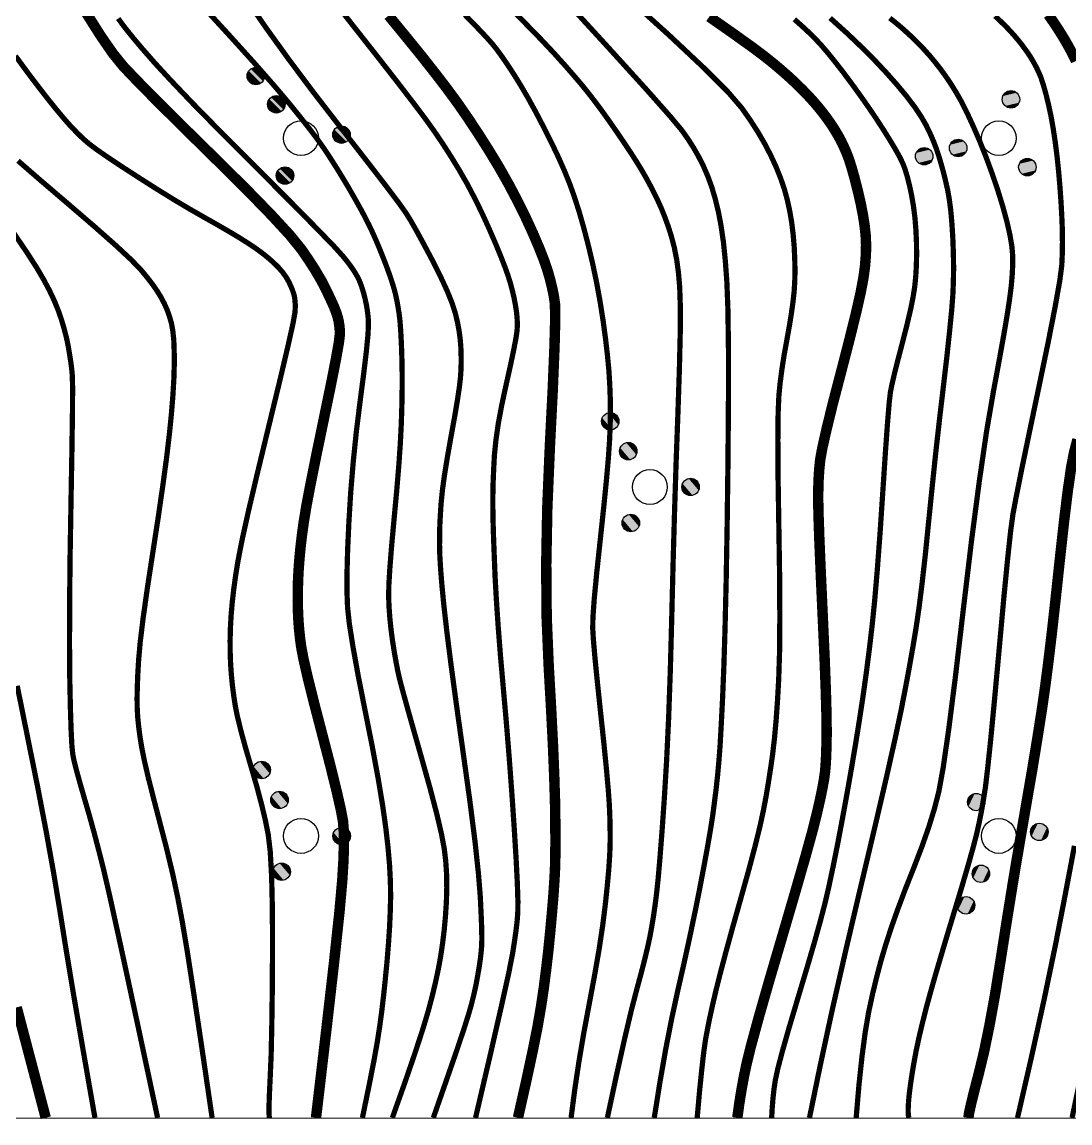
# Model space of a CAD drawing. Extents: x 396500 to 398250, y 1005980 to 1008200.
# Drawn here: x 398089.04 to 398104.06, y 1007799.93 to 1007815.7 of the extents above; entities that cross this region are included whole.
import ezdxf

# ---------------------------------------------------------------- set-up
doc = ezdxf.new("R2010")
doc.units = 0
doc.header["$LTSCALE"] = 0.5
doc.layers.get('0').update_dxf_attribs({"linetype": 'CONTINUOUS'})
doc.layers.add('DGX', color=2, linetype='CONTINUOUS')
doc.layers.add('ZBTZ', color=3, linetype='CONTINUOUS')
doc.layers.add('绘图层', color=6, linetype='CONTINUOUS', lineweight=5)

# ---------------------------------------------------------------- blocks, each defined once
blk = doc.blocks.new('*U110')
at = {"linetype": 'Continuous'}
for points in [[(-0.25, 2.2), (-0.238, 2.123), (-0.238, 2.277)], [(-0.238, 2.277), (-0.202, 2.053), (-0.202, 2.347)], [(-0.202, 2.053), (-0.238, 2.277), (-0.238, 2.123)], [(-0.202, 2.347), (-0.147, 1.998), (-0.147, 2.402)], [(-0.147, 1.998), (-0.202, 2.347), (-0.202, 2.053)], [(-0.147, 2.402), (-0.077, 1.962), (-0.077, 2.438)], [(-0.077, 1.962), (-0.147, 2.402), (-0.147, 1.998)], [(-0.077, 2.438), (0, 1.95), (0, 2.45)], [(0, 1.95), (-0.077, 2.438), (-0.077, 1.962)], [(0, 2.45), (0.077, 1.962), (0.077, 2.438)], [(0.077, 1.962), (0, 2.45), (0, 1.95)], [(0.077, 2.438), (0.147, 1.998), (0.147, 2.402)], [(0.147, 1.998), (0.077, 2.438), (0.077, 1.962)], [(0.147, 2.402), (0.202, 2.053), (0.202, 2.347)], [(0.202, 2.053), (0.147, 2.402), (0.147, 1.998)], [(0.202, 2.347), (0.238, 2.123), (0.238, 2.277)], [(0.238, 2.123), (0.202, 2.347), (0.202, 2.053)], [(0.25, 2.2), (0.238, 2.277), (0.238, 2.123)]]:
    blk.add_solid(points, dxfattribs=at)
blk = doc.blocks.new('*U109')
at = {"linetype": 'Continuous'}
for points in [[(-0.25, 1.2), (-0.238, 1.123), (-0.238, 1.277)], [(-0.238, 1.277), (-0.202, 1.053), (-0.202, 1.347)], [(-0.202, 1.053), (-0.238, 1.277), (-0.238, 1.123)], [(-0.202, 1.347), (-0.147, 0.998), (-0.147, 1.402)], [(-0.147, 0.998), (-0.202, 1.347), (-0.202, 1.053)], [(-0.147, 1.402), (-0.077, 0.962), (-0.077, 1.438)], [(-0.077, 0.962), (-0.147, 1.402), (-0.147, 0.998)], [(-0.077, 1.438), (0, 0.95), (0, 1.45)], [(0, 0.95), (-0.077, 1.438), (-0.077, 0.962)], [(0, 1.45), (0.077, 0.962), (0.077, 1.438)], [(0.077, 0.962), (0, 1.45), (0, 0.95)], [(0.077, 1.438), (0.147, 0.998), (0.147, 1.402)], [(0.147, 0.998), (0.077, 1.438), (0.077, 0.962)], [(0.147, 1.402), (0.202, 1.053), (0.202, 1.347)], [(0.202, 1.053), (0.147, 1.402), (0.147, 0.998)], [(0.202, 1.347), (0.238, 1.123), (0.238, 1.277)], [(0.238, 1.123), (0.202, 1.347), (0.202, 1.053)], [(0.25, 1.2), (0.238, 1.277), (0.238, 1.123)]]:
    blk.add_solid(points, dxfattribs=at)
blk = doc.blocks.new('*U108')
at = {"linetype": 'Continuous'}
for points in [[(-1.25, -0.6), (-1.238, -0.677), (-1.238, -0.523)], [(-1.238, -0.523), (-1.202, -0.747), (-1.202, -0.453)], [(-1.202, -0.747), (-1.238, -0.523), (-1.238, -0.677)], [(-1.202, -0.453), (-1.147, -0.802), (-1.147, -0.398)], [(-1.147, -0.802), (-1.202, -0.453), (-1.202, -0.747)], [(-1.147, -0.398), (-1.077, -0.838), (-1.077, -0.362)], [(-1.077, -0.838), (-1.147, -0.398), (-1.147, -0.802)], [(-1.077, -0.362), (-1, -0.85), (-1, -0.35)], [(-1, -0.85), (-1.077, -0.362), (-1.077, -0.838)], [(-1, -0.35), (-0.923, -0.838), (-0.923, -0.362)], [(-0.923, -0.838), (-1, -0.35), (-1, -0.85)], [(-0.923, -0.362), (-0.853, -0.802), (-0.853, -0.398)], [(-0.853, -0.802), (-0.923, -0.362), (-0.923, -0.838)], [(-0.853, -0.398), (-0.798, -0.747), (-0.798, -0.453)], [(-0.798, -0.747), (-0.853, -0.398), (-0.853, -0.802)], [(-0.798, -0.453), (-0.762, -0.677), (-0.762, -0.523)], [(-0.762, -0.677), (-0.798, -0.453), (-0.798, -0.747)], [(-0.75, -0.6), (-0.762, -0.523), (-0.762, -0.677)]]:
    blk.add_solid(points, dxfattribs=at)
blk = doc.blocks.new('*U107')
at = {"linetype": 'Continuous'}
for points in [[(0.75, -0.6), (0.762, -0.677), (0.762, -0.523)], [(0.762, -0.523), (0.798, -0.747), (0.798, -0.453)], [(0.798, -0.747), (0.762, -0.523), (0.762, -0.677)], [(0.798, -0.453), (0.853, -0.802), (0.853, -0.398)], [(0.853, -0.802), (0.798, -0.453), (0.798, -0.747)], [(0.853, -0.398), (0.923, -0.838), (0.923, -0.362)], [(0.923, -0.838), (0.853, -0.398), (0.853, -0.802)], [(0.923, -0.362), (1, -0.85), (1, -0.35)], [(1, -0.85), (0.923, -0.362), (0.923, -0.838)], [(1, -0.35), (1.077, -0.838), (1.077, -0.362)], [(1.077, -0.838), (1, -0.35), (1, -0.85)], [(1.077, -0.362), (1.147, -0.802), (1.147, -0.398)], [(1.147, -0.802), (1.077, -0.362), (1.077, -0.838)], [(1.147, -0.398), (1.202, -0.747), (1.202, -0.453)], [(1.202, -0.747), (1.147, -0.398), (1.147, -0.802)], [(1.202, -0.453), (1.238, -0.677), (1.238, -0.523)], [(1.238, -0.677), (1.202, -0.453), (1.202, -0.747)], [(1.25, -0.6), (1.238, -0.523), (1.238, -0.677)]]:
    blk.add_solid(points, dxfattribs=at)
blk = doc.blocks.new('gc160')
for centre, radius in [((0, 2.2), 0.25), ((0, 1.2), 0.25), ((0, 0), 0.5), ((-1, -0.6), 0.25), ((1, -0.6), 0.25)]:
    blk.add_circle(centre, radius)
at = {"linetype": 'Continuous'}
for name in ['*U110', '*U109', '*U108', '*U107']:
    blk.add_blockref(name, (0, 0), dxfattribs=at)

msp = doc.modelspace()

# ---------------------------------------------------------------- linework, layer by layer
at = {"layer": 'DGX', "linetype": 'Continuous', "const_width": 0.075}
for points in [[(398095.538, 1007800), (398095.747, 1007800.894), (398095.905, 1007801.584), (398096.013, 1007802.071), (398096.069, 1007802.355), (398096.096, 1007802.528), (398096.118, 1007802.683), (398096.134, 1007802.821), (398096.143, 1007802.94), (398096.145, 1007803.1), (398096.137, 1007803.358), (398096.119, 1007803.714), (398096.091, 1007804.167), (398096.057, 1007804.668), (398096.02, 1007805.164), (398095.98, 1007805.656), (398095.937, 1007806.144), (398095.896, 1007806.609), (398095.863, 1007807.031), (398095.837, 1007807.412), (398095.818, 1007807.75), (398095.806, 1007808.05), (398095.796, 1007808.316), (398095.789, 1007808.547), (398095.786, 1007808.743), (398095.786, 1007808.924), (398095.79, 1007809.11), (398095.798, 1007809.3), (398095.808, 1007809.494), (398095.829, 1007809.704), (398095.863, 1007809.944), (398095.913, 1007810.212), (398095.977, 1007810.509), (398096.04, 1007810.791), (398096.087, 1007811.015), (398096.118, 1007811.179), (398096.133, 1007811.285), (398096.137, 1007811.365), (398096.134, 1007811.452), (398096.125, 1007811.547), (398096.109, 1007811.649), (398096.089, 1007811.754), (398096.064, 1007811.86), (398096.036, 1007811.965), (398096.003, 1007812.07), (398095.96, 1007812.191), (398095.901, 1007812.343), (398095.825, 1007812.527), (398095.732, 1007812.742), (398095.629, 1007812.968), (398095.523, 1007813.184), (398095.415, 1007813.389), (398095.303, 1007813.584), (398095.188, 1007813.772), (398095.07, 1007813.956), (398094.948, 1007814.136), (398094.822, 1007814.312), (398094.659, 1007814.529), (398094.429, 1007814.828), (398094.13, 1007815.211), (398093.763, 1007815.677), (398093.388, 1007816.156)], [(398094.933, 1007800), (398095.122, 1007800.541), (398095.27, 1007800.969), (398095.375, 1007801.283), (398095.438, 1007801.483), (398095.479, 1007801.626), (398095.514, 1007801.767), (398095.545, 1007801.907), (398095.57, 1007802.044), (398095.592, 1007802.173), (398095.608, 1007802.286), (398095.619, 1007802.384), (398095.626, 1007802.466), (398095.628, 1007802.566), (398095.626, 1007802.716), (398095.618, 1007802.917), (398095.606, 1007803.168), (398095.579, 1007803.504), (398095.53, 1007803.961), (398095.457, 1007804.537), (398095.36, 1007805.235), (398095.262, 1007805.934), (398095.183, 1007806.519), (398095.124, 1007806.989), (398095.084, 1007807.343), (398095.057, 1007807.62), (398095.038, 1007807.857), (398095.026, 1007808.053), (398095.022, 1007808.208), (398095.023, 1007808.347), (398095.026, 1007808.492), (398095.034, 1007808.644), (398095.044, 1007808.803), (398095.062, 1007808.984), (398095.092, 1007809.205), (398095.134, 1007809.465), (398095.187, 1007809.765), (398095.24, 1007810.056), (398095.28, 1007810.294), (398095.307, 1007810.479), (398095.322, 1007810.61), (398095.329, 1007810.715), (398095.332, 1007810.824), (398095.331, 1007810.935), (398095.327, 1007811.051), (398095.317, 1007811.169), (398095.3, 1007811.289), (398095.277, 1007811.412), (398095.246, 1007811.538), (398095.2, 1007811.68), (398095.13, 1007811.853), (398095.036, 1007812.056), (398094.919, 1007812.289), (398094.798, 1007812.517), (398094.695, 1007812.706), (398094.609, 1007812.857), (398094.54, 1007812.968), (398094.436, 1007813.114), (398094.246, 1007813.366), (398093.968, 1007813.726), (398093.603, 1007814.194), (398093.212, 1007814.7), (398092.856, 1007815.176), (398092.534, 1007815.623), (398092.246, 1007816.041)], [(398095.957, 1007815.98), (398096.242, 1007815.695), (398096.476, 1007815.455), (398096.659, 1007815.26), (398096.808, 1007815.095), (398096.94, 1007814.944), (398097.055, 1007814.809), (398097.153, 1007814.688), (398097.246, 1007814.568), (398097.346, 1007814.434), (398097.451, 1007814.287), (398097.563, 1007814.126), (398097.671, 1007813.967), (398097.765, 1007813.826), (398097.845, 1007813.701), (398097.911, 1007813.594), (398097.969, 1007813.493), (398098.027, 1007813.388), (398098.085, 1007813.277), (398098.142, 1007813.162), (398098.197, 1007813.041), (398098.249, 1007812.911), (398098.299, 1007812.774), (398098.345, 1007812.629), (398098.386, 1007812.472), (398098.42, 1007812.3), (398098.445, 1007812.113), (398098.463, 1007811.909), (398098.472, 1007811.638), (398098.471, 1007811.247), (398098.459, 1007810.734), (398098.438, 1007810.1), (398098.412, 1007809.396), (398098.389, 1007808.671), (398098.368, 1007807.925), (398098.349, 1007807.158), (398098.329, 1007806.413), (398098.305, 1007805.735), (398098.276, 1007805.122), (398098.243, 1007804.576), (398098.21, 1007804.105), (398098.18, 1007803.72), (398098.154, 1007803.421), (398098.131, 1007803.207), (398098.11, 1007803.041), (398098.087, 1007802.885), (398098.063, 1007802.74), (398098.038, 1007802.604), (398098.007, 1007802.458), (398097.965, 1007802.282), (398097.912, 1007802.075), (398097.848, 1007801.839), (398097.769, 1007801.535), (398097.673, 1007801.128), (398097.559, 1007800.616), (398097.427, 1007800)], [(398093.917, 1007800), (398094.006, 1007800.432), (398094.078, 1007800.796), (398094.131, 1007801.092), (398094.166, 1007801.319), (398094.193, 1007801.52), (398094.219, 1007801.74), (398094.244, 1007801.977), (398094.269, 1007802.233), (398094.29, 1007802.49), (398094.306, 1007802.731), (398094.316, 1007802.957), (398094.321, 1007803.169), (398094.318, 1007803.382), (398094.306, 1007803.617), (398094.284, 1007803.872), (398094.253, 1007804.147), (398094.208, 1007804.467), (398094.144, 1007804.854), (398094.06, 1007805.309), (398093.956, 1007805.831), (398093.855, 1007806.342), (398093.78, 1007806.759), (398093.729, 1007807.083), (398093.704, 1007807.314), (398093.696, 1007807.529), (398093.696, 1007807.804), (398093.705, 1007808.14), (398093.723, 1007808.535), (398093.749, 1007808.963), (398093.785, 1007809.396), (398093.83, 1007809.834), (398093.885, 1007810.277), (398093.937, 1007810.678), (398093.974, 1007810.991), (398093.996, 1007811.215), (398094.003, 1007811.35), (398094.001, 1007811.443), (398093.992, 1007811.537), (398093.977, 1007811.634), (398093.957, 1007811.732), (398093.932, 1007811.827), (398093.906, 1007811.911), (398093.878, 1007811.986), (398093.847, 1007812.05), (398093.811, 1007812.113), (398093.764, 1007812.184), (398093.707, 1007812.261), (398093.64, 1007812.345), (398093.509, 1007812.49), (398093.258, 1007812.749), (398092.89, 1007813.123), (398092.403, 1007813.611), (398091.901, 1007814.114), (398091.489, 1007814.534), (398091.168, 1007814.871), (398090.936, 1007815.123), (398090.763, 1007815.321), (398090.619, 1007815.492), (398090.504, 1007815.636), (398090.417, 1007815.754)], [(398100.619, 1007815.761), (398100.865, 1007815.539), (398101.065, 1007815.348), (398101.25, 1007815.163), (398101.42, 1007814.982), (398101.576, 1007814.806), (398101.714, 1007814.64), (398101.829, 1007814.488), (398101.921, 1007814.351), (398101.992, 1007814.229), (398102.048, 1007814.114), (398102.098, 1007813.999), (398102.142, 1007813.885), (398102.18, 1007813.77), (398102.214, 1007813.655), (398102.246, 1007813.538), (398102.275, 1007813.418), (398102.303, 1007813.295), (398102.327, 1007813.159), (398102.348, 1007812.999), (398102.364, 1007812.813), (398102.377, 1007812.603), (398102.385, 1007812.386), (398102.388, 1007812.178), (398102.385, 1007811.979), (398102.377, 1007811.789), (398102.36, 1007811.568), (398102.331, 1007811.276), (398102.292, 1007810.911), (398102.241, 1007810.475), (398102.185, 1007810), (398102.131, 1007809.519), (398102.08, 1007809.032), (398102.03, 1007808.539), (398101.983, 1007808.072), (398101.937, 1007807.663), (398101.893, 1007807.312), (398101.85, 1007807.019), (398101.805, 1007806.747), (398101.754, 1007806.458), (398101.697, 1007806.153), (398101.634, 1007805.83), (398101.548, 1007805.425), (398101.424, 1007804.871), (398101.26, 1007804.167), (398101.058, 1007803.314), (398100.846, 1007802.412), (398100.652, 1007801.559), (398100.478, 1007800.755), (398100.323, 1007800)], [(398101.474, 1007815.76), (398101.557, 1007815.694), (398101.639, 1007815.625), (398101.721, 1007815.552), (398101.803, 1007815.476), (398101.884, 1007815.396), (398101.964, 1007815.312), (398102.044, 1007815.223), (398102.122, 1007815.129), (398102.2, 1007815.03), (398102.277, 1007814.924), (398102.352, 1007814.812), (398102.426, 1007814.693), (398102.503, 1007814.557), (398102.584, 1007814.395), (398102.671, 1007814.206), (398102.764, 1007813.992), (398102.855, 1007813.763), (398102.94, 1007813.532), (398103.019, 1007813.3), (398103.091, 1007813.067), (398103.151, 1007812.847), (398103.195, 1007812.654), (398103.223, 1007812.49), (398103.235, 1007812.353), (398103.235, 1007812.224), (398103.228, 1007812.082), (398103.215, 1007811.927), (398103.194, 1007811.759), (398103.162, 1007811.544), (398103.112, 1007811.247), (398103.044, 1007810.869), (398102.959, 1007810.41), (398102.861, 1007809.84), (398102.757, 1007809.127), (398102.645, 1007808.272), (398102.526, 1007807.275), (398102.413, 1007806.312), (398102.317, 1007805.558), (398102.238, 1007805.013), (398102.177, 1007804.677), (398102.115, 1007804.435), (398102.034, 1007804.171), (398101.934, 1007803.886), (398101.816, 1007803.578), (398101.694, 1007803.271), (398101.587, 1007802.985), (398101.494, 1007802.722), (398101.416, 1007802.482), (398101.347, 1007802.249), (398101.284, 1007802.01), (398101.225, 1007801.765), (398101.171, 1007801.514), (398101.122, 1007801.228), (398101.076, 1007800.881), (398101.032, 1007800.471), (398100.992, 1007800)], [(398102.982, 1007815.789), (398103.065, 1007815.711), (398103.139, 1007815.638), (398103.204, 1007815.57), (398103.26, 1007815.507), (398103.311, 1007815.447), (398103.36, 1007815.386), (398103.406, 1007815.324), (398103.45, 1007815.262), (398103.493, 1007815.198), (398103.532, 1007815.131), (398103.57, 1007815.062), (398103.605, 1007814.99), (398103.64, 1007814.907), (398103.675, 1007814.8), (398103.711, 1007814.672), (398103.748, 1007814.521), (398103.784, 1007814.353), (398103.816, 1007814.172), (398103.845, 1007813.979), (398103.871, 1007813.774), (398103.893, 1007813.562), (398103.911, 1007813.351), (398103.926, 1007813.141), (398103.938, 1007812.932), (398103.946, 1007812.73), (398103.948, 1007812.544), (398103.945, 1007812.372), (398103.938, 1007812.216), (398103.909, 1007811.993), (398103.843, 1007811.622), (398103.741, 1007811.103), (398103.602, 1007810.434), (398103.462, 1007809.766), (398103.354, 1007809.246), (398103.28, 1007808.873), (398103.238, 1007808.648), (398103.206, 1007808.414), (398103.163, 1007808.017), (398103.108, 1007807.454), (398103.042, 1007806.727), (398102.975, 1007805.997), (398102.92, 1007805.423), (398102.876, 1007805.006), (398102.845, 1007804.745), (398102.817, 1007804.566), (398102.787, 1007804.394), (398102.754, 1007804.227), (398102.718, 1007804.066), (398102.668, 1007803.874), (398102.595, 1007803.614), (398102.499, 1007803.286), (398102.379, 1007802.89), (398102.257, 1007802.485), (398102.152, 1007802.13), (398102.065, 1007801.827), (398101.996, 1007801.574), (398101.94, 1007801.353), (398101.891, 1007801.146), (398101.85, 1007800.952), (398101.817, 1007800.773), (398101.79, 1007800.61), (398101.769, 1007800.467), (398101.753, 1007800.343), (398101.743, 1007800.239), (398101.738, 1007800.154), (398101.737, 1007800.085), (398101.74, 1007800.034), (398101.747, 1007800)], [(398099.781, 1007800), (398099.789, 1007800.142), (398099.8, 1007800.278), (398099.814, 1007800.407), (398099.832, 1007800.53), (398099.867, 1007800.695), (398099.933, 1007800.947), (398100.03, 1007801.288), (398100.158, 1007801.718), (398100.29, 1007802.158), (398100.399, 1007802.532), (398100.484, 1007802.84), (398100.547, 1007803.081), (398100.6, 1007803.31), (398100.658, 1007803.583), (398100.722, 1007803.9), (398100.79, 1007804.26), (398100.859, 1007804.635), (398100.923, 1007805), (398100.983, 1007805.354), (398101.038, 1007805.697), (398101.089, 1007806.033), (398101.136, 1007806.368), (398101.179, 1007806.701), (398101.218, 1007807.032), (398101.256, 1007807.4), (398101.294, 1007807.844), (398101.333, 1007808.364), (398101.373, 1007808.96), (398101.41, 1007809.525), (398101.441, 1007809.954), (398101.465, 1007810.246), (398101.483, 1007810.401), (398101.505, 1007810.51), (398101.541, 1007810.665), (398101.591, 1007810.864), (398101.655, 1007811.109), (398101.719, 1007811.359), (398101.77, 1007811.576), (398101.807, 1007811.759), (398101.831, 1007811.909), (398101.845, 1007812.048), (398101.854, 1007812.2), (398101.858, 1007812.365), (398101.856, 1007812.544), (398101.848, 1007812.724), (398101.834, 1007812.898), (398101.813, 1007813.064), (398101.786, 1007813.222), (398101.755, 1007813.367), (398101.723, 1007813.492), (398101.691, 1007813.598), (398101.657, 1007813.685), (398101.614, 1007813.772), (398101.554, 1007813.88), (398101.476, 1007814.01), (398101.382, 1007814.161), (398101.276, 1007814.324), (398101.164, 1007814.489), (398101.046, 1007814.657), (398100.923, 1007814.827), (398100.801, 1007814.99), (398100.687, 1007815.136), (398100.582, 1007815.266), (398100.485, 1007815.379), (398100.381, 1007815.49), (398100.255, 1007815.61), (398100.107, 1007815.742)], [(398088.946, 1007815.217), (398089.12, 1007814.979), (398089.268, 1007814.784), (398089.403, 1007814.61), (398089.525, 1007814.458), (398089.634, 1007814.327), (398089.734, 1007814.214), (398089.829, 1007814.115), (398089.917, 1007814.029), (398090.001, 1007813.957), (398090.106, 1007813.878), (398090.259, 1007813.772), (398090.461, 1007813.637), (398090.711, 1007813.475), (398090.975, 1007813.307), (398091.219, 1007813.156), (398091.444, 1007813.022), (398091.649, 1007812.905), (398091.833, 1007812.801), (398091.997, 1007812.706), (398092.141, 1007812.62), (398092.265, 1007812.542), (398092.374, 1007812.47), (398092.473, 1007812.398), (398092.562, 1007812.327), (398092.642, 1007812.257), (398092.712, 1007812.188), (398092.772, 1007812.119), (398092.821, 1007812.052), (398092.86, 1007811.985), (398092.89, 1007811.921), (398092.914, 1007811.863), (398092.932, 1007811.811), (398092.944, 1007811.764), (398092.95, 1007811.717), (398092.954, 1007811.665), (398092.954, 1007811.607), (398092.951, 1007811.544), (398092.924, 1007811.393), (398092.853, 1007811.072), (398092.738, 1007810.583), (398092.578, 1007809.924), (398092.414, 1007809.246), (398092.285, 1007808.699), (398092.193, 1007808.283), (398092.137, 1007807.997), (398092.102, 1007807.782), (398092.073, 1007807.576), (398092.051, 1007807.379), (398092.035, 1007807.193), (398092.025, 1007807.013), (398092.021, 1007806.839), (398092.022, 1007806.67), (398092.028, 1007806.507), (398092.039, 1007806.349), (398092.054, 1007806.196), (398092.073, 1007806.048), (398092.095, 1007805.905), (398092.127, 1007805.745), (398092.176, 1007805.546), (398092.241, 1007805.307), (398092.322, 1007805.029), (398092.404, 1007804.746), (398092.472, 1007804.49), (398092.527, 1007804.261), (398092.567, 1007804.059), (398092.596, 1007803.815), (398092.616, 1007803.457), (398092.627, 1007802.985), (398092.629, 1007802.4), (398092.625, 1007801.805), (398092.618, 1007801.305), (398092.609, 1007800.9), (398092.596, 1007800.59), (398092.585, 1007800.356), (398092.579, 1007800.18), (398092.579, 1007800.061), (398092.583, 1007800)], [(398088.982, 1007813.715), (398089.302, 1007813.437), (398089.694, 1007813.102), (398090.081, 1007812.769), (398090.384, 1007812.501), (398090.604, 1007812.296), (398090.741, 1007812.154), (398090.83, 1007812.047), (398090.909, 1007811.945), (398090.976, 1007811.848), (398091.032, 1007811.757), (398091.079, 1007811.667), (398091.12, 1007811.575), (398091.153, 1007811.482), (398091.18, 1007811.387), (398091.2, 1007811.279), (398091.214, 1007811.144), (398091.22, 1007810.984), (398091.221, 1007810.797), (398091.215, 1007810.585), (398091.201, 1007810.348), (398091.18, 1007810.086), (398091.151, 1007809.8), (398091.112, 1007809.469), (398091.059, 1007809.076), (398090.993, 1007808.619), (398090.913, 1007808.099), (398090.835, 1007807.589), (398090.775, 1007807.163), (398090.733, 1007806.819), (398090.71, 1007806.559), (398090.698, 1007806.351), (398090.691, 1007806.167), (398090.688, 1007806.007), (398090.69, 1007805.87), (398090.697, 1007805.741), (398090.711, 1007805.604), (398090.73, 1007805.458), (398090.755, 1007805.305), (398090.792, 1007805.119), (398090.848, 1007804.878), (398090.923, 1007804.581), (398091.015, 1007804.229), (398091.112, 1007803.855), (398091.198, 1007803.495), (398091.272, 1007803.148), (398091.335, 1007802.814), (398091.406, 1007802.392), (398091.5, 1007801.783), (398091.619, 1007800.985), (398091.763, 1007800)], [(398088.896, 1007812.715), (398089.106, 1007812.406), (398089.247, 1007812.187), (398089.346, 1007812.018), (398089.431, 1007811.859), (398089.502, 1007811.709), (398089.559, 1007811.569), (398089.605, 1007811.436), (398089.644, 1007811.304), (398089.677, 1007811.175), (398089.703, 1007811.048), (398089.723, 1007810.928), (398089.74, 1007810.82), (398089.752, 1007810.723), (398089.76, 1007810.637), (398089.764, 1007810.464), (398089.762, 1007810.102), (398089.754, 1007809.554), (398089.741, 1007808.817), (398089.728, 1007808.035), (398089.721, 1007807.348), (398089.72, 1007806.756), (398089.724, 1007806.259), (398089.733, 1007805.857), (398089.743, 1007805.547), (398089.754, 1007805.33), (398089.767, 1007805.205), (398089.787, 1007805.107), (398089.822, 1007804.971), (398089.87, 1007804.796), (398089.932, 1007804.581), (398090.001, 1007804.344), (398090.069, 1007804.098), (398090.136, 1007803.843), (398090.203, 1007803.58), (398090.301, 1007803.156), (398090.463, 1007802.418), (398090.69, 1007801.366), (398090.982, 1007800)], [(398088.97, 1007806.191), (398089.115, 1007805.475), (398089.262, 1007804.748), (398089.388, 1007804.089), (398089.494, 1007803.499), (398089.58, 1007802.978), (398089.668, 1007802.427), (398089.781, 1007801.747), (398089.92, 1007800.938), (398090.084, 1007800)], [(398104.12, 1007803.897), (398103.986, 1007803.189), (398103.846, 1007802.469), (398103.686, 1007801.698), (398103.505, 1007800.875), (398103.304, 1007800)], [(398104.452, 1007801.745), (398104.086, 1007800)]]:
    msp.add_lwpolyline(points, dxfattribs=at)
at = {"layer": 'DGX', "linetype": 'Continuous', "const_width": 0.075, "flags": 128}
for points in [[(398098.714, 1007800), (398098.748, 1007800.383), (398098.78, 1007800.697), (398098.808, 1007800.942), (398098.833, 1007801.118), (398098.861, 1007801.268), (398098.895, 1007801.437), (398098.936, 1007801.624), (398098.984, 1007801.829), (398099.045, 1007802.072), (398099.124, 1007802.37), (398099.221, 1007802.724), (398099.336, 1007803.133), (398099.45, 1007803.54), (398099.542, 1007803.887), (398099.613, 1007804.174), (398099.662, 1007804.401), (398099.7, 1007804.6), (398099.734, 1007804.802), (398099.766, 1007805.009), (398099.796, 1007805.219), (398099.822, 1007805.445), (398099.845, 1007805.699), (398099.865, 1007805.979), (398099.882, 1007806.287), (398099.894, 1007806.665), (398099.898, 1007807.155), (398099.895, 1007807.757), (398099.884, 1007808.471), (398099.873, 1007809.166), (398099.87, 1007809.713), (398099.874, 1007810.11), (398099.885, 1007810.358), (398099.903, 1007810.537), (398099.928, 1007810.727), (398099.959, 1007810.927), (398099.997, 1007811.137), (398100.034, 1007811.343), (398100.064, 1007811.529), (398100.087, 1007811.695), (398100.103, 1007811.841), (398100.112, 1007811.983), (398100.115, 1007812.137), (398100.112, 1007812.303), (398100.104, 1007812.48), (398100.089, 1007812.659), (398100.068, 1007812.831), (398100.04, 1007812.995), (398100.006, 1007813.151), (398099.964, 1007813.306), (398099.91, 1007813.463), (398099.846, 1007813.624), (398099.77, 1007813.788), (398099.684, 1007813.955), (398099.586, 1007814.124), (398099.476, 1007814.295), (398099.355, 1007814.468), (398099.155, 1007814.701), (398098.806, 1007815.05), (398098.31, 1007815.516), (398097.666, 1007816.098)], [(398094.346, 1007800), (398094.528, 1007800.512), (398094.674, 1007800.938), (398094.785, 1007801.278), (398094.861, 1007801.532), (398094.916, 1007801.74), (398094.964, 1007801.94), (398095.005, 1007802.132), (398095.039, 1007802.318), (398095.066, 1007802.502), (398095.089, 1007802.693), (398095.107, 1007802.89), (398095.12, 1007803.093), (398095.126, 1007803.295), (398095.123, 1007803.49), (398095.111, 1007803.676), (398095.09, 1007803.854), (398095.05, 1007804.066), (398094.983, 1007804.353), (398094.888, 1007804.716), (398094.765, 1007805.155), (398094.643, 1007805.584), (398094.549, 1007805.919), (398094.483, 1007806.16), (398094.445, 1007806.307), (398094.421, 1007806.416), (398094.397, 1007806.542), (398094.372, 1007806.685), (398094.347, 1007806.846), (398094.325, 1007807.013), (398094.309, 1007807.172), (398094.298, 1007807.324), (398094.293, 1007807.468), (398094.296, 1007807.644), (398094.311, 1007807.889), (398094.336, 1007808.203), (398094.371, 1007808.586), (398094.408, 1007808.984), (398094.438, 1007809.343), (398094.46, 1007809.663), (398094.474, 1007809.944), (398094.482, 1007810.199), (398094.486, 1007810.443), (398094.486, 1007810.677), (398094.482, 1007810.899), (398094.475, 1007811.1), (398094.466, 1007811.271), (398094.456, 1007811.412), (398094.443, 1007811.523), (398094.428, 1007811.616), (398094.412, 1007811.706), (398094.393, 1007811.793), (398094.372, 1007811.876), (398094.345, 1007811.964), (398094.312, 1007812.065), (398094.27, 1007812.181), (398094.221, 1007812.31), (398094.168, 1007812.442), (398094.116, 1007812.566), (398094.065, 1007812.681), (398094.014, 1007812.789), (398093.958, 1007812.9), (398093.89, 1007813.027), (398093.81, 1007813.17), (398093.718, 1007813.33), (398093.622, 1007813.49), (398093.532, 1007813.636), (398093.448, 1007813.768), (398093.37, 1007813.886), (398093.282, 1007814.01), (398093.168, 1007814.161), (398093.028, 1007814.339), (398092.863, 1007814.543), (398092.65, 1007814.795), (398092.369, 1007815.115), (398092.019, 1007815.503), (398091.601, 1007815.959)], [(398098.099, 1007800), (398098.18, 1007800.509), (398098.263, 1007800.983), (398098.349, 1007801.423), (398098.437, 1007801.828), (398098.524, 1007802.209), (398098.605, 1007802.579), (398098.68, 1007802.936), (398098.749, 1007803.28), (398098.81, 1007803.6), (398098.862, 1007803.882), (398098.904, 1007804.126), (398098.936, 1007804.331), (398098.961, 1007804.52), (398098.985, 1007804.71), (398099.006, 1007804.903), (398099.024, 1007805.099), (398099.042, 1007805.332), (398099.059, 1007805.638), (398099.078, 1007806.016), (398099.096, 1007806.466), (398099.113, 1007807.015), (398099.129, 1007807.686), (398099.143, 1007808.481), (398099.155, 1007809.399), (398099.162, 1007810.294), (398099.162, 1007811.024), (398099.154, 1007811.587), (398099.139, 1007811.983), (398099.117, 1007812.281), (398099.09, 1007812.548), (398099.056, 1007812.783), (398099.017, 1007812.988), (398098.972, 1007813.171), (398098.922, 1007813.34), (398098.865, 1007813.496), (398098.803, 1007813.639), (398098.736, 1007813.772), (398098.662, 1007813.902), (398098.582, 1007814.027), (398098.496, 1007814.149), (398098.324, 1007814.355), (398097.987, 1007814.736), (398097.483, 1007815.292), (398096.813, 1007816.024)], [(398096.907, 1007800), (398096.958, 1007800.393), (398097.018, 1007800.796), (398097.088, 1007801.209), (398097.167, 1007801.632), (398097.244, 1007802.043), (398097.309, 1007802.418), (398097.36, 1007802.757), (398097.398, 1007803.061), (398097.426, 1007803.329), (398097.447, 1007803.56), (398097.46, 1007803.755), (398097.466, 1007803.913), (398097.467, 1007804.055), (398097.465, 1007804.2), (398097.461, 1007804.349), (398097.454, 1007804.501), (398097.44, 1007804.698), (398097.415, 1007804.979), (398097.379, 1007805.345), (398097.331, 1007805.795), (398097.284, 1007806.241), (398097.249, 1007806.592), (398097.227, 1007806.848), (398097.217, 1007807.01), (398097.22, 1007807.174), (398097.239, 1007807.44), (398097.274, 1007807.807), (398097.324, 1007808.274), (398097.375, 1007808.753), (398097.415, 1007809.154), (398097.443, 1007809.476), (398097.459, 1007809.72), (398097.467, 1007809.923), (398097.47, 1007810.122), (398097.468, 1007810.317), (398097.461, 1007810.508), (398097.449, 1007810.707), (398097.428, 1007810.927), (398097.4, 1007811.168), (398097.365, 1007811.428), (398097.322, 1007811.699), (398097.273, 1007811.968), (398097.217, 1007812.236), (398097.154, 1007812.503), (398097.087, 1007812.759), (398097.021, 1007812.99), (398096.954, 1007813.198), (398096.888, 1007813.383), (398096.815, 1007813.563), (398096.73, 1007813.756), (398096.631, 1007813.964), (398096.52, 1007814.185), (398096.406, 1007814.404), (398096.297, 1007814.603), (398096.193, 1007814.782), (398096.095, 1007814.941), (398096.004, 1007815.081), (398095.921, 1007815.202), (398095.847, 1007815.304), (398095.781, 1007815.387), (398095.696, 1007815.483), (398095.563, 1007815.624), (398095.383, 1007815.809)]]:
    msp.add_lwpolyline(points, dxfattribs=at)
at = {"layer": 'DGX', "color": 3, "linetype": 'Continuous', "lineweight": -2, "const_width": 0.15, "flags": 128}
msp.add_lwpolyline([(398093.252, 1007800), (398093.4, 1007801.261), (398093.513, 1007802.249), (398093.589, 1007802.962), (398093.628, 1007803.402), (398093.645, 1007803.681), (398093.652, 1007803.915), (398093.65, 1007804.104), (398093.639, 1007804.247), (398093.608, 1007804.415), (398093.548, 1007804.679), (398093.46, 1007805.037), (398093.342, 1007805.491), (398093.224, 1007805.945), (398093.134, 1007806.306), (398093.073, 1007806.573), (398093.04, 1007806.746), (398093.023, 1007806.874), (398093.009, 1007807.005), (398092.999, 1007807.138), (398092.993, 1007807.273), (398092.99, 1007807.412), (398092.991, 1007807.556), (398092.995, 1007807.706), (398093.003, 1007807.86), (398093.015, 1007808.019), (398093.031, 1007808.184), (398093.051, 1007808.354), (398093.075, 1007808.53), (398093.112, 1007808.756), (398093.172, 1007809.075), (398093.255, 1007809.489), (398093.36, 1007809.996), (398093.462, 1007810.489), (398093.535, 1007810.859), (398093.579, 1007811.106), (398093.594, 1007811.231), (398093.592, 1007811.293), (398093.586, 1007811.354), (398093.577, 1007811.413), (398093.564, 1007811.471), (398093.543, 1007811.537), (398093.509, 1007811.624), (398093.461, 1007811.73), (398093.401, 1007811.857), (398093.329, 1007811.997), (398093.244, 1007812.142), (398093.148, 1007812.292), (398093.041, 1007812.448), (398092.877, 1007812.65), (398092.612, 1007812.938), (398092.248, 1007813.312), (398091.783, 1007813.772), (398091.316, 1007814.231), (398090.945, 1007814.6), (398090.67, 1007814.88), (398090.49, 1007815.069), (398090.343, 1007815.251), (398090.165, 1007815.508), (398089.955, 1007815.84)], dxfattribs=at)
at = {"layer": 'DGX', "color": 3, "linetype": 'Continuous', "lineweight": -2, "const_width": 0.15}
for points in [[(398096.146, 1007800), (398096.262, 1007800.515), (398096.356, 1007800.953), (398096.428, 1007801.314), (398096.477, 1007801.598), (398096.514, 1007801.849), (398096.548, 1007802.112), (398096.58, 1007802.387), (398096.609, 1007802.674), (398096.634, 1007802.951), (398096.654, 1007803.193), (398096.668, 1007803.401), (398096.677, 1007803.576), (398096.681, 1007803.752), (398096.683, 1007803.969), (398096.681, 1007804.225), (398096.677, 1007804.521), (398096.666, 1007804.88), (398096.648, 1007805.326), (398096.621, 1007805.859), (398096.586, 1007806.478), (398096.557, 1007807.171), (398096.551, 1007807.926), (398096.566, 1007808.743), (398096.603, 1007809.623), (398096.644, 1007810.433), (398096.669, 1007811.043), (398096.68, 1007811.452), (398096.676, 1007811.661), (398096.66, 1007811.774), (398096.636, 1007811.893), (398096.605, 1007812.02), (398096.566, 1007812.154), (398096.514, 1007812.304), (398096.445, 1007812.478), (398096.36, 1007812.676), (398096.258, 1007812.899), (398096.142, 1007813.134), (398096.016, 1007813.373), (398095.88, 1007813.614), (398095.733, 1007813.858), (398095.581, 1007814.097), (398095.43, 1007814.326), (398095.279, 1007814.544), (398095.128, 1007814.75), (398094.962, 1007814.966), (398094.768, 1007815.213), (398094.544, 1007815.489), (398094.292, 1007815.796)], [(398099.289, 1007800), (398099.317, 1007800.203), (398099.349, 1007800.403), (398099.385, 1007800.598), (398099.425, 1007800.789), (398099.488, 1007801.042), (398099.592, 1007801.424), (398099.738, 1007801.936), (398099.926, 1007802.576), (398100.114, 1007803.218), (398100.262, 1007803.733), (398100.369, 1007804.121), (398100.434, 1007804.382), (398100.476, 1007804.567), (398100.508, 1007804.722), (398100.531, 1007804.85), (398100.545, 1007804.949), (398100.554, 1007805.048), (398100.561, 1007805.173), (398100.566, 1007805.325), (398100.569, 1007805.505), (398100.567, 1007805.755), (398100.557, 1007806.121), (398100.539, 1007806.604), (398100.512, 1007807.202), (398100.485, 1007807.797), (398100.465, 1007808.27), (398100.453, 1007808.62), (398100.448, 1007808.847), (398100.449, 1007809.007), (398100.454, 1007809.158), (398100.463, 1007809.297), (398100.476, 1007809.427), (398100.507, 1007809.599), (398100.567, 1007809.866), (398100.656, 1007810.23), (398100.776, 1007810.689), (398100.896, 1007811.153), (398100.99, 1007811.534), (398101.057, 1007811.83), (398101.097, 1007812.043), (398101.119, 1007812.208), (398101.131, 1007812.364), (398101.134, 1007812.511), (398101.128, 1007812.647), (398101.113, 1007812.786), (398101.089, 1007812.94), (398101.056, 1007813.108), (398101.014, 1007813.29), (398100.969, 1007813.466), (398100.927, 1007813.616), (398100.888, 1007813.739), (398100.851, 1007813.835), (398100.815, 1007813.917), (398100.776, 1007813.998), (398100.733, 1007814.077), (398100.687, 1007814.155), (398100.637, 1007814.233), (398100.582, 1007814.312), (398100.522, 1007814.392), (398100.458, 1007814.473), (398100.388, 1007814.555), (398100.311, 1007814.64), (398100.227, 1007814.727), (398100.137, 1007814.816), (398100.039, 1007814.908), (398099.932, 1007815.003), (398099.816, 1007815.101), (398099.692, 1007815.201), (398099.517, 1007815.333), (398099.248, 1007815.526), (398098.887, 1007815.779)], [(398103.745, 1007815.808), (398103.823, 1007815.697), (398103.899, 1007815.581), (398103.969, 1007815.468), (398104.032, 1007815.359), (398104.089, 1007815.253), (398104.142, 1007815.146)], [(398104.163, 1007809.72), (398104.114, 1007809.535), (398104.072, 1007809.315), (398104.024, 1007808.984), (398103.97, 1007808.541), (398103.909, 1007807.988), (398103.848, 1007807.418), (398103.793, 1007806.925), (398103.743, 1007806.509), (398103.699, 1007806.169), (398103.651, 1007805.837), (398103.589, 1007805.442), (398103.514, 1007804.984), (398103.424, 1007804.463), (398103.329, 1007803.912), (398103.237, 1007803.363), (398103.149, 1007802.817), (398103.064, 1007802.274), (398102.982, 1007801.764), (398102.901, 1007801.319), (398102.823, 1007800.94), (398102.747, 1007800.626), (398102.682, 1007800.376), (398102.636, 1007800.188), (398102.609, 1007800.063), (398102.601, 1007800)], [(398089.379, 1007800), (398088.963, 1007801.582)]]:
    msp.add_lwpolyline(points, dxfattribs=at)
at = {"layer": '绘图层', "linetype": 'Continuous', "flags": 128}
msp.add_lwpolyline([(397850.03, 1008199.993), (397850.03, 1007799.993), (398250.03, 1007799.993), (398250.03, 1008199.993)], close=True, dxfattribs=at)

# ---------------------------------------------------------------- block references
at = {"layer": 'ZBTZ', "linetype": 'Continuous', "yscale": 0.5}
for p, xscale, rotation in [((398093.036, 1007814.039), 0.4999999999888098, 35.96484267286854), ((398103.036, 1007814.039), 0.4999999999466381, 103.6152226323229), ((398098.036, 1007809.039), 0.5000000000059973, 31.10873745102882), ((398093.036, 1007804.039), 0.4999999999898257, 30.77913754209405), ((398103.036, 1007804.039), 0.5000000000308112, 154.6922208297928)]:
    msp.add_blockref('gc160', p, dxfattribs=dict(at, xscale=xscale, rotation=rotation))

doc.saveas('drawing.dxf')
